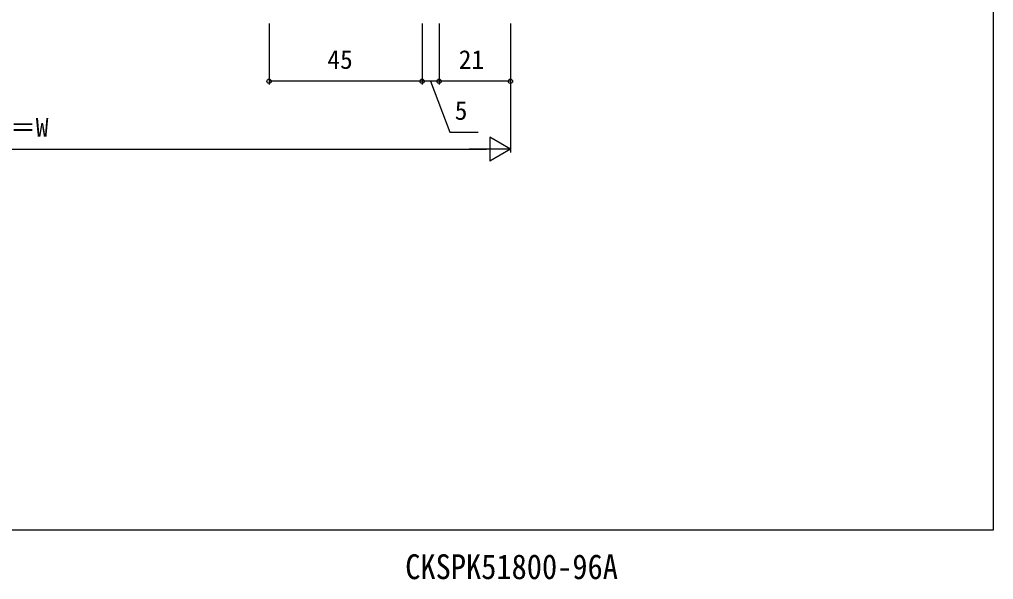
# Model space of a CAD drawing. Units: millimetres, scale not verified. Extents: x -438 to 438, y -464 to 465.
# Drawn here: x 150.9 to 437.5, y -463.8 to -299 of the extents above; entities that cross this region are included whole.
import ezdxf
from ezdxf.enums import TextEntityAlignment as Align

# ---------------------------------------------------------------- set-up
doc = ezdxf.new("R2010")
doc.units = ezdxf.units.MM
doc.header["$LTSCALE"] = 4
for name, color, linetype in [('0-1_USER1', 3, 'Continuous'), ('0-7_YKK_D', 6, 'Continuous'), ('0-8_YKK_ZWAK', 7, 'Continuous')]:
    doc.layers.add(name, color=color, linetype=linetype)
doc.styles.add('ＭＳ ゴシック', font='')
doc.styles.get('ＭＳ ゴシック').set_extended_font_data('MS Gothic')

msp = doc.modelspace()

# ---------------------------------------------------------------- linework, layer by layer
at = {"layer": '0-7_YKK_D'}
for p, q in [((224.356, -300.2), (224.356, -318.2)), ((269.356, -300.2), (269.356, -318.2)), ((269.356, -300.2), (269.356, -318.2)), ((274.356, -300.2), (274.356, -318.2)), ((274.356, -300.2), (274.356, -318.2)), ((295.356, -300.2), (295.356, -338.2)), ((295.356, -300.2), (295.356, -318.2)), ((269.356, -317.2), (224.356, -317.2)), ((274.356, -317.2), (269.356, -317.2)), ((295.356, -317.2), (274.356, -317.2)), ((295.356, -337.2), (289.294, -333.7)), ((289.294, -333.7), (289.294, -340.7)), ((27.373, -337.2), (288.356, -337.2)), ((295.356, -337.2), (283.232, -337.2)), ((295.356, -337.2), (289.294, -340.7))]:
    msp.add_line(p, q, dxfattribs=at)
msp.add_lwpolyline([(271.856, -317.2), (277.524, -332.2), (285.871, -332.2)], dxfattribs=at)
for centre in [(224.356, -317.2), (269.356, -317.2), (269.356, -317.2), (274.356, -317.2), (274.356, -317.2), (295.356, -317.2)]:
    msp.add_circle(centre, 0.637, dxfattribs=at)
at = {"layer": '0-8_YKK_ZWAK'}
msp.add_lwpolyline([(-437.5, -449.2), (437.5, -449.2), (437.5, 430.8)], dxfattribs=at)

# ---------------------------------------------------------------- texts
at = {"layer": '0-1_USER1', "style": 'ＭＳ ゴシック', "width": 0.9}
msp.add_text('CKSPK51800-96A', height=7.302, dxfattribs=at).set_placement((264.406, -465.9), align=Align.BOTTOM_LEFT)
at = {"layer": '0-7_YKK_D', "style": 'ＭＳ ゴシック'}
for s, p in [('45', (241.487, -315.2)), ('21', (280.147, -315.2)), ('5', (278.97, -330.2)), ('KW＝W', (140.713, -335.2))]:
    msp.add_text(s, height=5.499, dxfattribs=at).set_placement(p, align=Align.BOTTOM_LEFT)

doc.saveas('drawing.dxf')
